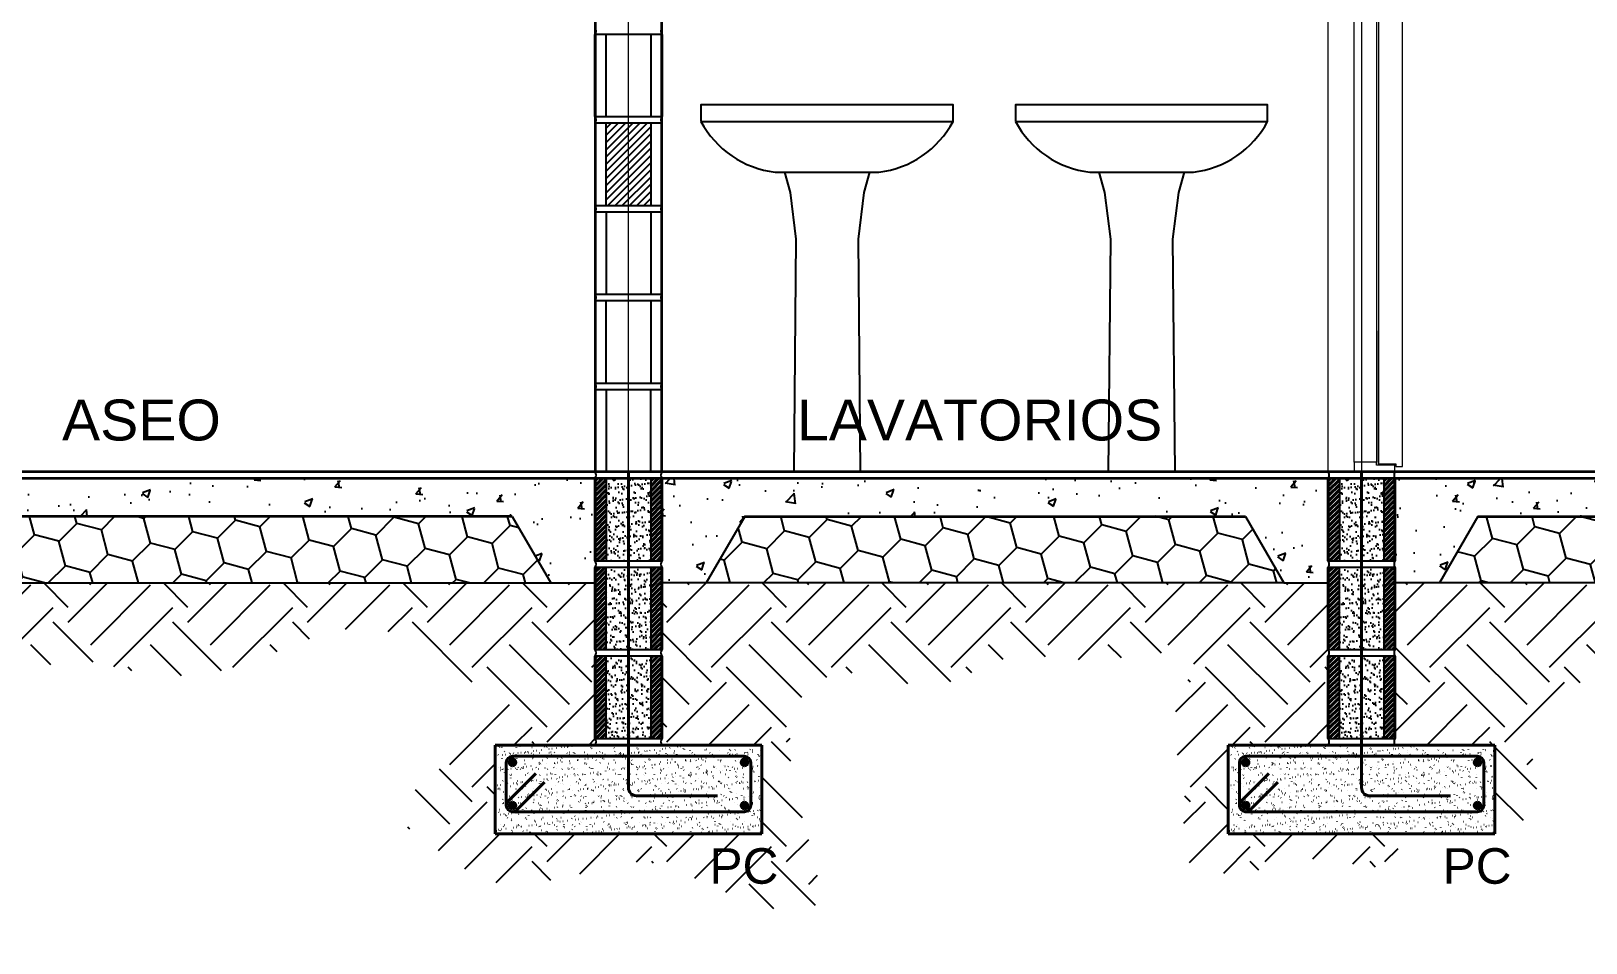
# Model space of a CAD drawing. Header units: inches. Extents: x -6 to 158, y 10 to 161.
# Drawn here: x 29.129 to 32.628, y 31.202 to 33.255 of the extents above; entities that cross this region are included whole.
import ezdxf

# ---------------------------------------------------------------- set-up
doc = ezdxf.new("R2010")
doc.units = ezdxf.units.IN
doc.header["$MEASUREMENT"] = 0
doc.linetypes.add('DASHED2', pattern=[9.525, 6.35, -3.175])
doc.linetypes.add('Grid Line', pattern=[22.225, 12.7, -3.175, 3.175, -3.175])
for name, color, linetype in [('10 HATCH 2', 9, 'Continuous'), ('2', 2, 'Continuous'), ('4 Paredes', 5, 'Continuous'), ('5 Muebles', 1, 'Continuous'), ('Bloques', 9, 'Continuous'), ('Hatch', 1, 'Continuous'), ('L2', 2, 'Continuous'), ('Paredes', 5, 'Continuous'), ('Proy', 1, 'DASHED2'), ('TEXTO', 2, 'Continuous')]:
    doc.layers.add(name, color=color, linetype=linetype)
for name, color, linetype, lineweight in [('A-DOOR', 2, 'Continuous', 9), ('A-DOOR-FRAM', 2, 'Continuous', 18), ('A-FLOR', 5, 'Continuous', 9), ('A-WALL', 5, 'Continuous', 9), ('S-GRID', 1, 'Continuous', 9)]:
    doc.layers.add(name, color=color, linetype=linetype, lineweight=lineweight)
doc.styles.add('style1', font='micross.ttf')
pattern_1 = [(50, (-3149.96684, -1566.30365), (0.182184669, -0.0159390855), [0.01905, -0.20955]), (355, (-3149.96684, -1566.30365), (-0.035243421, 0.191056845), [0.01524, -0.167640584]), (100.4514447, (-3149.95166, -1566.30498), (0.146941247, 0.175117752), [0.016190009, -0.178090245]), (46.1842, (-3149.96684, -1566.25285), (0.271079041, -0.042042328), [0.028575, -0.314325]), (96.635558, (-3149.94425, -1566.25636), (0.237404134, 0.247426125), [0.024285023, -0.267135608]), (351.184151, (-3149.96684, -1566.25285), (0.237404134, 0.247426125), [0.022859967, -0.251459732]), (21, (-3149.94144, -1566.26555), (0.151614391, -0.102265198), [0.01905, -0.20955]), (326, (-3149.94144, -1566.26555), (0.061802028, 0.184187966), [0.01524, -0.16764]), (71.451445, (-3149.9288, -1566.27407), (0.213416419, 0.081922769), [0.016190009, -0.178089938]), (37.5, (-3149.96684, -1566.30365), (0.0030886033, 0.0845550389), [0, -0.165608, 0, -0.17018, 0, -0.168275]), (7.5, (-3149.96684, -1566.30365), (0.0668196625, 0.1001805748), [0, -0.097028, 0, -0.161798, 0, -0.064135]), (327.5, (-3150.02348, -1566.30365), (0.1355905952, -0.005728744), [0, -0.0635, 0, -0.19812, 0, -0.26289]), (317.5, (-3150.04888, -1566.30365), (0.1481291814, 0.025426491), [0, -0.08255, 0, -0.131572, 0, -0.18669])]
pattern_2 = [(45, (-3149.96684, -1566.30365), (0, 0.269407684), [0.1905, -0.1905]), (45, (-3150.01735, -1566.25314), (0, 0.269407684), [0.1905, -0.1905]), (45, (-3150.06787, -1566.20262), (0, 0.269407684), [0.1905, -0.1905]), (135, (-3150.06787, -1566.16895), (-0.269407684, 0), [0.1905, -0.1905]), (135, (-3150.01735, -1566.11843), (-0.269407684, 0), [0.1905, -0.1905]), (135, (-3149.96684, -1566.06792), (-0.269407684, 0), [0.1905, -0.1905])]
pattern_3 = [(45, (-3149.96684, -1566.303653), (0.0256196443, 0.09561381336), [0.05715, -0.1143]), (165, (-3149.96684, -1566.303653), (-0.09561381346, -0.0256196439), [0.05715, -0.1143]), (105, (-3149.96684, -1566.303653), (-0.0699941692, 0.06999416946), [-0.1143, 0.05715])]
pattern_4 = [(45, (29.716504, 28.686597), (-0.005702816, 0.005702816), [])]
pattern_5 = [(45, (31.366504, 28.686597), (-0.005702816, 0.005702816), [])]

# ---------------------------------------------------------------- blocks, each defined once
blk = doc.blocks.new('Doors_Door-sets_JELD-WEN_Interior_HP_FS12_FCore_Single_1_0 - 690 x 2090 mm - M7 x M21-367987-Section 1')
at = {"layer": 'A-DOOR', "lineweight": 18}
for p, q in [((-2242.1, 2100), (-2242.1, 2090)), ((-2150.1, 2100), (-2242.1, 2100)), ((-2150.1, 2090), (-2150.1, 2100)), ((-2242.1, 2090), (-2150.1, 2090)), ((-2187.1, 2058), (-2187.1, 18)), ((-2148.1, 2058), (-2187.1, 2058)), ((-2133.1, 2064), (-2148.1, 2064)), ((-2148.1, 2064), (-2148.1, 2058)), ((-2133.1, 12), (-2133.1, 2064)), ((-2187.1, 318), (-2187.9, 318)), ((-2187.9, 318), (-2187.9, 18)), ((-2187.1, 18), (-2187.1, 318)), ((-2191.6, 22), (-2242.1, 22)), ((-2242.1, 22), (-2242.1, 0)), ((-2242.1, 0), (-2150.1, 0)), ((-2191.6, 15), (-2191.6, 22)), ((-2150.1, 15), (-2191.6, 15)), ((-2187.9, 18), (-2187.1, 18)), ((-2187.1, 18), (-2148.1, 18)), ((-2150.1, 0), (-2150.1, 15)), ((-2148.1, 18), (-2148.1, 12)), ((-2148.1, 12), (-2133.1, 12))]:
    blk.add_line(p, q, dxfattribs=at)
at = {"layer": 'A-DOOR-FRAM', "lineweight": 18}
for p, q in [((-2150.1, 2090), (-2242.1, 2090)), ((-2242.1, 2090), (-2242.1, 2048)), ((-2150.1, 2060), (-2150.1, 2090)), ((-2242.1, 2048), (-2191.6, 2048)), ((-2191.6, 2048), (-2191.6, 2060)), ((-2191.6, 2060), (-2150.1, 2060))]:
    blk.add_line(p, q, dxfattribs=at)
at = {"layer": 'A-DOOR-FRAM'}
for p, q in [((-2242.1, 22), (-2242.1, 2048)), ((-2191.6, 2048), (-2191.6, 22)), ((-2150.1, 2060), (-2150.1, 2058)), ((-2150.1, 18), (-2150.1, 15))]:
    blk.add_line(p, q, dxfattribs=at)
blk = doc.blocks.new('LAVATORIO')
at = {"layer": '2', "color": 251}
for p, q in [((3180.7703, 1599.2409), (3181.0035, 1599.2409)), ((3180.7909, 1599.2409), (3180.8037, 1599.195)), ((3180.9829, 1599.2409), (3180.97, 1599.195)), ((3180.812, 1598.5662), (3180.9618, 1598.5662))]:
    blk.add_line(p, q, dxfattribs=at)
blk.add_lwpolyline([(3180.6031, 1599.3554), (3181.1707, 1599.3554), (3181.1707, 1599.393), (3180.6031, 1599.393)], close=True, dxfattribs=at)
for points in [[(3180.8037, 1599.195), (3180.817, 1599.0903), (3180.812, 1598.5662)], [(3180.97, 1599.195), (3180.9568, 1599.0903), (3180.9618, 1598.5662)]]:
    blk.add_lwpolyline(points, dxfattribs=at)
for centre, start, end in [((3180.7961, 1599.458), 207.9862, 263.2177), ((3180.9777, 1599.458), 276.7823, 332.0138)]:
    blk.add_arc(centre, 0.2185, start, end, dxfattribs=at)

msp = doc.modelspace()

# ---------------------------------------------------------------- hatches: boundary and pattern name
at = {"layer": '10 HATCH 2'}
h = msp.add_hatch(dxfattribs=at)
h.set_pattern_fill('ANSI31', color=251, scale=0.0036)
h.set_pattern_definition([(45, (-3109.066727, -1566.303653), (-0.00808223051, 0.00808223051), [])])
h.paths.add_polyline_path([(30.5233, 33.0475), (30.4731, 33.0475), (30.4731, 32.8625), (30.5233, 32.8625)])
h.paths.add_polyline_path([(30.4731, 33.0475), (30.4233, 33.0475), (30.4233, 32.8625), (30.4731, 32.8625)])
at = {"layer": '4 Paredes', "lineweight": 40}
for points in [[(30.2123, 31.601), (30.2142, 31.6013), (30.2161, 31.602), (30.2176, 31.6032), (30.2188, 31.6048), (30.2196, 31.6066), (30.2198, 31.6085), (30.2196, 31.6105), (30.2188, 31.6123), (30.2176, 31.6138), (30.2161, 31.615), (30.2142, 31.6158), (30.2123, 31.616), (30.2104, 31.6158), (30.2086, 31.615), (30.207, 31.6138), (30.2058, 31.6123), (30.2051, 31.6105), (30.2048, 31.6085), (30.2051, 31.6066), (30.2058, 31.6048), (30.207, 31.6032), (30.2086, 31.602), (30.2104, 31.6013)], [(30.7343, 31.601), (30.7362, 31.6013), (30.7381, 31.602), (30.7396, 31.6032), (30.7408, 31.6048), (30.7416, 31.6066), (30.7418, 31.6085), (30.7416, 31.6105), (30.7408, 31.6123), (30.7396, 31.6138), (30.7381, 31.615), (30.7362, 31.6158), (30.7343, 31.616), (30.7324, 31.6158), (30.7306, 31.615), (30.729, 31.6138), (30.7278, 31.6123), (30.7271, 31.6105), (30.7268, 31.6085), (30.7271, 31.6066), (30.7278, 31.6048), (30.729, 31.6032), (30.7306, 31.602), (30.7324, 31.6013)], [(31.8623, 31.601), (31.8642, 31.6013), (31.8661, 31.602), (31.8676, 31.6032), (31.8688, 31.6048), (31.8696, 31.6066), (31.8698, 31.6085), (31.8696, 31.6105), (31.8688, 31.6123), (31.8676, 31.6138), (31.8661, 31.615), (31.8642, 31.6158), (31.8623, 31.616), (31.8604, 31.6158), (31.8586, 31.615), (31.857, 31.6138), (31.8558, 31.6123), (31.8551, 31.6105), (31.8548, 31.6085), (31.8551, 31.6066), (31.8558, 31.6048), (31.857, 31.6032), (31.8586, 31.602), (31.8604, 31.6013)], [(32.3843, 31.601), (32.3862, 31.6013), (32.3881, 31.602), (32.3896, 31.6032), (32.3908, 31.6048), (32.3916, 31.6066), (32.3918, 31.6085), (32.3916, 31.6105), (32.3908, 31.6123), (32.3896, 31.6138), (32.3881, 31.615), (32.3862, 31.6158), (32.3843, 31.616), (32.3824, 31.6158), (32.3806, 31.615), (32.379, 31.6138), (32.3778, 31.6123), (32.3771, 31.6105), (32.3768, 31.6085), (32.3771, 31.6066), (32.3778, 31.6048), (32.379, 31.6032), (32.3806, 31.602), (32.3824, 31.6013)], [(30.2123, 31.504), (30.2142, 31.5043), (30.2161, 31.505), (30.2176, 31.5062), (30.2188, 31.5078), (30.2196, 31.5096), (30.2198, 31.5115), (30.2196, 31.5135), (30.2188, 31.5153), (30.2176, 31.5168), (30.2161, 31.518), (30.2142, 31.5188), (30.2123, 31.519), (30.2104, 31.5188), (30.2086, 31.518), (30.207, 31.5168), (30.2058, 31.5153), (30.2051, 31.5135), (30.2048, 31.5115), (30.2051, 31.5096), (30.2058, 31.5078), (30.207, 31.5062), (30.2086, 31.505), (30.2104, 31.5043)], [(30.7343, 31.504), (30.7362, 31.5043), (30.7381, 31.505), (30.7396, 31.5062), (30.7408, 31.5078), (30.7416, 31.5096), (30.7418, 31.5115), (30.7416, 31.5135), (30.7408, 31.5153), (30.7396, 31.5168), (30.7381, 31.518), (30.7362, 31.5188), (30.7343, 31.519), (30.7324, 31.5188), (30.7306, 31.518), (30.729, 31.5168), (30.7278, 31.5153), (30.7271, 31.5135), (30.7268, 31.5115), (30.7271, 31.5096), (30.7278, 31.5078), (30.729, 31.5062), (30.7306, 31.505), (30.7324, 31.5043)], [(31.8623, 31.504), (31.8642, 31.5043), (31.8661, 31.505), (31.8676, 31.5062), (31.8688, 31.5078), (31.8696, 31.5096), (31.8698, 31.5115), (31.8696, 31.5135), (31.8688, 31.5153), (31.8676, 31.5168), (31.8661, 31.518), (31.8642, 31.5188), (31.8623, 31.519), (31.8604, 31.5188), (31.8586, 31.518), (31.857, 31.5168), (31.8558, 31.5153), (31.8551, 31.5135), (31.8548, 31.5115), (31.8551, 31.5096), (31.8558, 31.5078), (31.857, 31.5062), (31.8586, 31.505), (31.8604, 31.5043)], [(32.3843, 31.504), (32.3862, 31.5043), (32.3881, 31.505), (32.3896, 31.5062), (32.3908, 31.5078), (32.3916, 31.5096), (32.3918, 31.5115), (32.3916, 31.5135), (32.3908, 31.5153), (32.3896, 31.5168), (32.3881, 31.518), (32.3862, 31.5188), (32.3843, 31.519), (32.3824, 31.5188), (32.3806, 31.518), (32.379, 31.5168), (32.3778, 31.5153), (32.3771, 31.5135), (32.3768, 31.5115), (32.3771, 31.5096), (32.3778, 31.5078), (32.379, 31.5062), (32.3806, 31.505), (32.3824, 31.5043)]]:
    msp.add_hatch(color=256, dxfattribs=at).paths.add_polyline_path(points, flags=0)
at = {"layer": '5 Muebles', "lineweight": 40}
h = msp.add_hatch(dxfattribs=at)
h.set_pattern_fill('FP1_5', color=251, scale=0.001, style=0, pattern_type=2)
h.set_pattern_definition([(45, (29.716504, 28.686597), (-0.005702816, 0.005702816), [])])
h.paths.add_polyline_path([(30.4233, 32.0625), (30.4233, 32.2475), (30.3983, 32.2475), (30.3983, 32.0625)], flags=0)
h.paths.add_polyline_path([(30.5233, 32.0625), (30.5483, 32.0625), (30.5483, 32.2475), (30.5233, 32.2475), (30.5233, 32.1337)], flags=0)
at = {"layer": '5 Muebles'}
h = msp.add_hatch(dxfattribs=at)
h.set_pattern_fill('AR-SAND', color=251, scale=0.001, style=0)
h.set_pattern_definition([(37.5, (-3097.217999, -1566.303653), (-0.00070401377, 0.02153418244), [0, -0.01698752, 0, -0.0189992, 0, -0.018161]), (7.5, (-3097.218, -1566.303653), (0.01977902446, 0.03154030443), [0, -0.00916432, 0, -0.01531112, 0, -0.0058674]), (327.5, (-3097.231745, -1566.303653), (0.03480366429, 6.323613e-05), [0, -0.005588, 0, -0.0201168, 0, -0.0262636]), (317.5, (-3097.231745, -1566.303653), (0.0335964839, 0.00980889022), [0, -0.002794, 0, -0.01318768, 0, -0.0150876])])
h.paths.add_polyline_path([(30.4733, 32.2475), (30.4233, 32.2475), (30.4233, 32.0625), (30.4733, 32.0625)])
h.paths.add_polyline_path([(30.5233, 32.2475), (30.4733, 32.2475), (30.4733, 32.0625), (30.5233, 32.0625)])
h.paths.add_polyline_path([(30.5233, 31.6625), (30.5233, 31.8475), (30.4233, 31.8475), (30.4233, 31.6625)])
h.paths.add_polyline_path([(30.5233, 31.8625), (30.5233, 32.0475), (30.4233, 32.0475), (30.4233, 31.8625)])
at = {"layer": '5 Muebles', "lineweight": 40}
h = msp.add_hatch(dxfattribs=at)
h.set_pattern_fill('FP1_5', color=251, scale=0.001, style=0, pattern_type=2)
h.set_pattern_definition([(45, (31.366504, 28.686597), (-0.005702816, 0.005702816), [])])
h.paths.add_polyline_path([(32.0733, 32.0625), (32.0733, 32.2475), (32.0483, 32.2475), (32.0483, 32.0625)], flags=0)
h.paths.add_polyline_path([(32.1733, 32.0625), (32.1983, 32.0625), (32.1983, 32.2475), (32.1733, 32.2475), (32.1733, 32.1337)], flags=0)
at = {"layer": '5 Muebles'}
h = msp.add_hatch(dxfattribs=at)
h.set_pattern_fill('AR-SAND', color=251, scale=0.001, style=0)
h.set_pattern_definition([(37.5, (-3095.567999, -1566.303653), (-0.00070401377, 0.02153418244), [0, -0.01698752, 0, -0.0189992, 0, -0.018161]), (7.5, (-3095.568, -1566.303653), (0.01977902446, 0.03154030443), [0, -0.00916432, 0, -0.01531112, 0, -0.0058674]), (327.5, (-3095.581745, -1566.303653), (0.03480366429, 6.323613e-05), [0, -0.005588, 0, -0.0201168, 0, -0.0262636]), (317.5, (-3095.581745, -1566.303653), (0.0335964839, 0.00980889022), [0, -0.002794, 0, -0.01318768, 0, -0.0150876])])
h.paths.add_polyline_path([(32.1233, 32.2475), (32.0733, 32.2475), (32.0733, 32.0625), (32.1233, 32.0625)])
h.paths.add_polyline_path([(32.1733, 32.2475), (32.1233, 32.2475), (32.1233, 32.0625), (32.1733, 32.0625)])
h.paths.add_polyline_path([(32.1733, 31.6625), (32.1733, 31.8475), (32.0733, 31.8475), (32.0733, 31.6625)])
h.paths.add_polyline_path([(32.1733, 31.8625), (32.1733, 32.0475), (32.0733, 32.0475), (32.0733, 31.8625)])
at = {"layer": '5 Muebles', "lineweight": 40}
h = msp.add_hatch(dxfattribs=at)
h.set_pattern_fill('FP1_5', color=251, scale=0.001, style=0, pattern_type=2)
h.set_pattern_definition(pattern_4)
h.paths.add_polyline_path([(30.5483, 31.8625), (30.5483, 32.0475), (30.5233, 32.0475), (30.5233, 31.8625)], flags=0)
h.paths.add_polyline_path([(30.4233, 31.8625), (30.4233, 32.0475), (30.3983, 32.0475), (30.3983, 31.8625), (30.4133, 31.8625)], flags=0)
h = msp.add_hatch(dxfattribs=at)
h.set_pattern_fill('FP1_5', color=251, scale=0.001, style=0, pattern_type=2)
h.set_pattern_definition(pattern_5)
h.paths.add_polyline_path([(32.1983, 31.8625), (32.1983, 32.0475), (32.1733, 32.0475), (32.1733, 31.8625)], flags=0)
h.paths.add_polyline_path([(32.0733, 31.8625), (32.0733, 32.0475), (32.0483, 32.0475), (32.0483, 31.8625), (32.0633, 31.8625)], flags=0)
h = msp.add_hatch(dxfattribs=at)
h.set_pattern_fill('FP1_5', color=251, scale=0.001, style=0, pattern_type=2)
h.set_pattern_definition(pattern_4)
h.paths.add_polyline_path([(30.5483, 31.6625), (30.5483, 31.8475), (30.5233, 31.8475), (30.5233, 31.6625)], flags=0)
h.paths.add_polyline_path([(30.4233, 31.6625), (30.4233, 31.8475), (30.3983, 31.8475), (30.3983, 31.6625), (30.4133, 31.6625)], flags=0)
h = msp.add_hatch(dxfattribs=at)
h.set_pattern_fill('FP1_5', color=251, scale=0.001, style=0, pattern_type=2)
h.set_pattern_definition(pattern_5)
h.paths.add_polyline_path([(32.1983, 31.6625), (32.1983, 31.8475), (32.1733, 31.8475), (32.1733, 31.6625)], flags=0)
h.paths.add_polyline_path([(32.0733, 31.6625), (32.0733, 31.8475), (32.0483, 31.8475), (32.0483, 31.6625), (32.0633, 31.6625)], flags=0)
at = {"layer": '5 Muebles'}
h = msp.add_hatch(dxfattribs=at)
h.set_pattern_fill('FP1_13', color=251, scale=0.001, style=0, pattern_type=2)
h.set_pattern_definition([(37.5, (29.691504, 28.686597), (-0.00081286, 0.02486176), [0.000671, -0.018942, 0.000671, -0.021265, -0.020968]), (37.5, (29.691504, 28.686597), (-0.00081286, 0.02486176), [-0.041548, 0.000671, -0.020297]), (7.5, (29.691504, 28.686597), (0.02283523, 0.03641513), [0.000671, -0.00991, 0.000671, -0.017007, -0.006774]), (7.5, (29.691504, 28.686597), (0.02283523, 0.03641513), [-0.028258, 0.000671, -0.006104]), (327.5, (29.675633, 28.686597), (0.04018241, 7.352e-05), [0.000671, -0.005781, 0.000671, -0.022555, -0.030323]), (327.5, (29.675633, 28.686597), (0.04018241, 7.352e-05), [-0.029677, 0.000671, -0.029652]), (317.5, (29.675633, 28.686597), (0.03878877, 0.01132503), [0.000671, -0.002555, 0.000671, -0.014555, -0.017419]), (317.5, (29.675633, 28.686597), (0.03878877, 0.01132503), [-0.018452, 0.000671, -0.016749])])
h.paths.add_polyline_path([(30.7571, 31.4475), (30.7733, 31.4475), (30.7733, 31.6475), (30.1733, 31.6475), (30.1733, 31.4475), (30.7465, 31.4475)])
h.paths.add_polyline_path([(30.5936, 31.504), (30.5917, 31.5043), (30.5899, 31.505), (30.5883, 31.5062), (30.5871, 31.5078), (30.5864, 31.5096), (30.5861, 31.5115), (30.5864, 31.5135), (30.5871, 31.5153), (30.5883, 31.5168), (30.5899, 31.518), (30.5917, 31.5188), (30.5936, 31.519), (30.5956, 31.5188), (30.5974, 31.518), (30.5989, 31.5168), (30.6001, 31.5153), (30.6009, 31.5135), (30.6011, 31.5115), (30.6009, 31.5096), (30.6001, 31.5078), (30.5989, 31.5062), (30.5974, 31.505), (30.5956, 31.5043)], flags=16)
h.paths.add_polyline_path([(30.353, 31.504), (30.351, 31.5043), (30.3492, 31.505), (30.3477, 31.5062), (30.3465, 31.5078), (30.3457, 31.5096), (30.3455, 31.5115), (30.3457, 31.5135), (30.3465, 31.5153), (30.3477, 31.5168), (30.3492, 31.518), (30.351, 31.5188), (30.353, 31.519), (30.3549, 31.5188), (30.3567, 31.518), (30.3583, 31.5168), (30.3595, 31.5153), (30.3602, 31.5135), (30.3605, 31.5115), (30.3602, 31.5096), (30.3595, 31.5078), (30.3583, 31.5062), (30.3567, 31.505), (30.3549, 31.5043)], flags=16)
h.paths.add_polyline_path([(30.5936, 31.601), (30.5917, 31.6013), (30.5899, 31.602), (30.5883, 31.6032), (30.5871, 31.6048), (30.5864, 31.6066), (30.5861, 31.6085), (30.5864, 31.6105), (30.5871, 31.6123), (30.5883, 31.6138), (30.5899, 31.615), (30.5917, 31.6158), (30.5936, 31.616), (30.5956, 31.6158), (30.5974, 31.615), (30.5989, 31.6138), (30.6001, 31.6123), (30.6009, 31.6105), (30.6011, 31.6085), (30.6009, 31.6066), (30.6001, 31.6048), (30.5989, 31.6032), (30.5974, 31.602), (30.5956, 31.6013)], flags=16)
h.paths.add_polyline_path([(30.353, 31.601), (30.351, 31.6013), (30.3492, 31.602), (30.3477, 31.6032), (30.3465, 31.6048), (30.3457, 31.6066), (30.3455, 31.6085), (30.3457, 31.6105), (30.3465, 31.6123), (30.3477, 31.6138), (30.3492, 31.615), (30.351, 31.6158), (30.353, 31.616), (30.3549, 31.6158), (30.3567, 31.615), (30.3583, 31.6138), (30.3595, 31.6123), (30.3602, 31.6105), (30.3605, 31.6085), (30.3602, 31.6066), (30.3595, 31.6048), (30.3583, 31.6032), (30.3567, 31.602), (30.3549, 31.6013)], flags=16)
h = msp.add_hatch(dxfattribs=at)
h.set_pattern_fill('FP1_13', color=251, scale=0.001, style=0, pattern_type=2)
h.set_pattern_definition([(37.5, (31.341504, 28.686597), (-0.00081286, 0.02486176), [0.000671, -0.018942, 0.000671, -0.021265, -0.020968]), (37.5, (31.341504, 28.686597), (-0.00081286, 0.02486176), [-0.041548, 0.000671, -0.020297]), (7.5, (31.341504, 28.686597), (0.02283523, 0.03641513), [0.000671, -0.00991, 0.000671, -0.017007, -0.006774]), (7.5, (31.341504, 28.686597), (0.02283523, 0.03641513), [-0.028258, 0.000671, -0.006104]), (327.5, (31.325633, 28.686597), (0.04018241, 7.352e-05), [0.000671, -0.005781, 0.000671, -0.022555, -0.030323]), (327.5, (31.325633, 28.686597), (0.04018241, 7.352e-05), [-0.029677, 0.000671, -0.029652]), (317.5, (31.325633, 28.686597), (0.03878877, 0.01132503), [0.000671, -0.002555, 0.000671, -0.014555, -0.017419]), (317.5, (31.325633, 28.686597), (0.03878877, 0.01132503), [-0.018452, 0.000671, -0.016749])])
h.paths.add_polyline_path([(32.4071, 31.4475), (32.4233, 31.4475), (32.4233, 31.6475), (31.8233, 31.6475), (31.8233, 31.4475), (32.3965, 31.4475)])
h.paths.add_polyline_path([(32.2436, 31.504), (32.2417, 31.5043), (32.2399, 31.505), (32.2383, 31.5062), (32.2371, 31.5078), (32.2364, 31.5096), (32.2361, 31.5115), (32.2364, 31.5135), (32.2371, 31.5153), (32.2383, 31.5168), (32.2399, 31.518), (32.2417, 31.5188), (32.2436, 31.519), (32.2456, 31.5188), (32.2474, 31.518), (32.2489, 31.5168), (32.2501, 31.5153), (32.2509, 31.5135), (32.2511, 31.5115), (32.2509, 31.5096), (32.2501, 31.5078), (32.2489, 31.5062), (32.2474, 31.505), (32.2456, 31.5043)], flags=16)
h.paths.add_polyline_path([(32.003, 31.504), (32.001, 31.5043), (31.9992, 31.505), (31.9977, 31.5062), (31.9965, 31.5078), (31.9957, 31.5096), (31.9955, 31.5115), (31.9957, 31.5135), (31.9965, 31.5153), (31.9977, 31.5168), (31.9992, 31.518), (32.001, 31.5188), (32.003, 31.519), (32.0049, 31.5188), (32.0067, 31.518), (32.0083, 31.5168), (32.0095, 31.5153), (32.0102, 31.5135), (32.0105, 31.5115), (32.0102, 31.5096), (32.0095, 31.5078), (32.0083, 31.5062), (32.0067, 31.505), (32.0049, 31.5043)], flags=16)
h.paths.add_polyline_path([(32.2436, 31.601), (32.2417, 31.6013), (32.2399, 31.602), (32.2383, 31.6032), (32.2371, 31.6048), (32.2364, 31.6066), (32.2361, 31.6085), (32.2364, 31.6105), (32.2371, 31.6123), (32.2383, 31.6138), (32.2399, 31.615), (32.2417, 31.6158), (32.2436, 31.616), (32.2456, 31.6158), (32.2474, 31.615), (32.2489, 31.6138), (32.2501, 31.6123), (32.2509, 31.6105), (32.2511, 31.6085), (32.2509, 31.6066), (32.2501, 31.6048), (32.2489, 31.6032), (32.2474, 31.602), (32.2456, 31.6013)], flags=16)
h.paths.add_polyline_path([(32.003, 31.601), (32.001, 31.6013), (31.9992, 31.602), (31.9977, 31.6032), (31.9965, 31.6048), (31.9957, 31.6066), (31.9955, 31.6085), (31.9957, 31.6105), (31.9965, 31.6123), (31.9977, 31.6138), (31.9992, 31.615), (32.001, 31.6158), (32.003, 31.616), (32.0049, 31.6158), (32.0067, 31.615), (32.0083, 31.6138), (32.0095, 31.6123), (32.0102, 31.6105), (32.0105, 31.6085), (32.0102, 31.6066), (32.0095, 31.6048), (32.0083, 31.6032), (32.0067, 31.602), (32.0049, 31.6013)], flags=16)
at = {"layer": 'Hatch'}
h = msp.add_hatch(dxfattribs=at)
h.set_pattern_fill('AR-CONC', color=251, scale=0.001, style=0)
h.set_pattern_definition(pattern_1)
h.paths.add_polyline_path([(30.3983, 32.2475), (28.594, 32.2475), (28.594, 32.0625, 0.291852), (28.594, 32.0475), (28.594, 32.0125), (28.694, 32.0125), (28.7806, 32.1625), (30.2117, 32.1625), (30.2983, 32.0125), (30.3983, 32.0125), (30.3983, 32.0475, 0.291852), (30.3983, 32.0625)])
h = msp.add_hatch(dxfattribs=at)
h.set_pattern_fill('AR-CONC', color=251, scale=0.001, style=0)
h.set_pattern_definition(pattern_1)
h.paths.add_polyline_path([(32.0483, 32.2475), (30.5483, 32.2475), (30.5483, 32.0625, 0.291852), (30.5483, 32.0475), (30.5483, 32.0125), (30.6483, 32.0125), (30.7349, 32.1625), (31.8617, 32.1625), (31.9483, 32.0125), (32.0483, 32.0125), (32.0483, 32.0475, 0.291852), (32.0483, 32.0625)])
h = msp.add_hatch(dxfattribs=at)
h.set_pattern_fill('AR-CONC', color=251, scale=0.001, style=0)
h.set_pattern_definition(pattern_1)
h.paths.add_polyline_path([(34.4483, 32.2475), (32.1983, 32.2475), (32.1983, 32.0625, 0.291852), (32.1983, 32.0475), (32.1983, 32.0125), (32.2983, 32.0125), (32.3849, 32.1625), (34.2617, 32.1625), (34.3483, 32.0125), (34.4483, 32.0125), (34.4483, 32.0475, 0.291852), (34.4483, 32.0625)])
h = msp.add_hatch(dxfattribs=at)
h.set_pattern_fill('HONEY', color=251, scale=0.018, angle=45, style=0)
h.set_pattern_definition(pattern_3)
h.paths.add_polyline_path([(28.7806, 32.1625), (28.694, 32.0125), (30.2983, 32.0125), (30.2117, 32.1625)])
h = msp.add_hatch(dxfattribs=at)
h.set_pattern_fill('HONEY', color=251, scale=0.018, angle=45, style=0)
h.set_pattern_definition(pattern_3)
h.paths.add_polyline_path([(30.7349, 32.1625), (30.6483, 32.0125), (31.9483, 32.0125), (31.8617, 32.1625)])
h = msp.add_hatch(dxfattribs=at)
h.set_pattern_fill('HONEY', color=251, scale=0.018, angle=45, style=0)
h.set_pattern_definition(pattern_3)
h.paths.add_polyline_path([(32.3849, 32.1625), (32.2983, 32.0125), (34.3483, 32.0125), (34.2617, 32.1625)])
h = msp.add_hatch(dxfattribs=at)
h.set_pattern_fill('EARTH', color=251, scale=0.03, angle=45, style=0)
h.set_pattern_definition(pattern_2)
edge = h.paths.add_edge_path()
edge.add_line((30.3983, 32.0125), (30.2983, 32.0125))
edge.add_line((30.2983, 32.0125), (28.694, 32.0125))
edge.add_line((28.694, 32.0125), (28.594, 32.0125))
edge.add_line((28.594, 32.0125), (28.594, 31.8625))
edge.add_arc((28.6058, 31.855), 0.0139, 147.4601, 212.5399)
edge.add_line((28.594, 31.8475), (28.594, 31.7275))
edge.add_line((28.594, 31.7275), (28.594, 31.6625))
edge.add_arc((28.6058, 31.655), 0.0139, 147.4601, 212.5399)
edge.add_line((28.594, 31.6475), (28.819, 31.6475))
edge.add_line((28.819, 31.6475), (28.819, 31.4475))
edge.add_spline(control_points=[(28.819, 31.4475), (28.8621, 31.4124), (28.9443, 31.3453), (28.9983, 31.542), (28.824, 31.6832), (29.0635, 31.7652), (29.2009, 31.8648), (29.3896, 31.7963), (29.5785, 31.8052), (29.7441, 31.8914), (29.9669, 31.9431), (30.015, 31.7396), (30.2535, 31.8382), (30.0952, 31.6035), (29.8946, 31.4994), (30.0567, 31.4076), (30.1818, 31.3037), (30.3502, 31.3565), (30.526, 31.397), (30.6622, 31.3237), (30.9851, 31.2021), (30.8167, 31.5508), (30.8377, 31.7724), (31.0054, 31.8305), (31.1486, 31.74), (31.34, 31.8789), (31.5003, 31.8118), (31.7936, 31.887), (31.6603, 31.6838), (31.7547, 31.5567), (31.7012, 31.3877), (31.8127, 31.3504), (31.9156, 31.3684), (32.035, 31.4121), (32.2158, 31.3389), (32.2051, 31.4259), (32.2024, 31.4475)], knot_values=[0, 0, 0, 0, 0.128142, 0.244578, 0.433121, 0.588162, 0.806705, 0.950489, 1.151133, 1.350816, 1.548065, 1.681023, 1.822423, 1.996043, 2.201005, 2.333979, 2.416934, 2.700344, 2.78033, 2.948421, 3.185796, 3.477945, 3.704256, 3.763517, 3.978814, 4.130808, 4.377391, 4.568178, 4.659703, 4.919573, 5.014846, 5.091301, 5.21006, 5.33004, 5.500988, 5.557538, 5.557538, 5.557538, 5.557538], degree=3, periodic=0)
edge.add_line((32.2024, 31.4475), (31.8233, 31.4475))
edge.add_line((31.8233, 31.4475), (31.8233, 31.6475))
edge.add_line((31.8233, 31.6475), (32.0483, 31.6475))
edge.add_arc((32.0366, 31.655), 0.0139, 327.4601, 392.5399)
edge.add_line((32.0483, 31.6625), (32.0483, 31.8475))
edge.add_arc((32.0366, 31.855), 0.0139, 327.4601, 392.5399)
edge.add_line((32.0483, 31.8625), (32.0483, 32.0125))
edge.add_line((32.0483, 32.0125), (31.9483, 32.0125))
edge.add_line((31.9483, 32.0125), (30.6483, 32.0125))
edge.add_line((30.6483, 32.0125), (30.5483, 32.0125))
edge.add_line((30.5483, 32.0125), (30.5483, 31.8625))
edge.add_arc((30.5601, 31.855), 0.0139, 147.4601, 212.5399)
edge.add_line((30.5483, 31.8475), (30.5483, 31.7275))
edge.add_line((30.5483, 31.7275), (30.5483, 31.6625))
edge.add_arc((30.5601, 31.655), 0.0139, 147.4601, 212.5399)
edge.add_line((30.5483, 31.6475), (30.7733, 31.6475))
edge.add_line((30.7733, 31.6475), (30.7733, 31.4475))
edge.add_line((30.7733, 31.4475), (30.1733, 31.4475))
edge.add_line((30.1733, 31.4475), (30.1733, 31.6475))
edge.add_line((30.1733, 31.6475), (30.3983, 31.6475))
edge.add_arc((30.3866, 31.655), 0.0139, 327.4601, 392.5399)
edge.add_line((30.3983, 31.6625), (30.3983, 31.8475))
edge.add_arc((30.3866, 31.855), 0.0139, 327.4601, 392.5399)
edge.add_line((30.3983, 31.8625), (30.3983, 32.0125))
h.paths.add_polyline_path([(30.6265, 31.2904), (30.8218, 31.2904), (30.8218, 31.4569), (30.6265, 31.4569)], flags=25)
h = msp.add_hatch(dxfattribs=at)
h.set_pattern_fill('EARTH', color=251, scale=0.03, angle=45, style=0)
h.set_pattern_definition(pattern_2)
edge = h.paths.add_edge_path()
edge.add_arc((34.4366, 31.855), 0.0139, 327.4601, 392.5399)
edge.add_line((34.4483, 31.8625), (34.4483, 32.0125))
edge.add_line((34.4483, 32.0125), (34.3483, 32.0125))
edge.add_line((34.3483, 32.0125), (32.2983, 32.0125))
edge.add_line((32.2983, 32.0125), (32.1983, 32.0125))
edge.add_line((32.1983, 32.0125), (32.1983, 31.8625))
edge.add_arc((32.2101, 31.855), 0.0139, 147.4601, 212.5399)
edge.add_line((32.1983, 31.8475), (32.1983, 31.7275))
edge.add_line((32.1983, 31.7275), (32.1983, 31.6625))
edge.add_arc((32.2101, 31.655), 0.0139, 147.4601, 212.5399)
edge.add_line((32.1983, 31.6475), (32.4233, 31.6475))
edge.add_line((32.4233, 31.6475), (32.4233, 31.4475))
edge.add_spline(control_points=[(32.4233, 31.4475), (32.4688, 31.4661), (32.5398, 31.4951), (32.4939, 31.6102), (32.5567, 31.7717), (32.8735, 31.9384), (33.1859, 31.8104), (33.5008, 31.8314), (33.7128, 31.8245), (33.9063, 31.8781), (34.2002, 31.8752), (34.0328, 31.6962), (33.9776, 31.5006), (34.1586, 31.3832), (34.3132, 31.2753), (34.5121, 31.4055), (34.6953, 31.2165), (35.0445, 31.2671), (34.9257, 31.5857), (34.913, 31.7317), (34.8748, 31.9662), (35.0644, 31.7557), (35.0805, 31.8948), (35.0883, 31.9625)], knot_values=[0, 0, 0, 0, 0.119779, 0.18737, 0.322803, 0.604945, 1.151542, 1.255269, 1.556555, 1.749539, 1.952963, 2.105555, 2.27741, 2.523266, 2.662472, 2.802127, 3.124216, 3.329524, 3.617642, 3.83797, 3.938232, 4.089298, 4.232475, 4.232475, 4.232475, 4.232475], degree=3, periodic=0)
edge.add_line((35.0883, 31.9625), (34.5983, 31.9625))
edge.add_line((34.5983, 31.9625), (34.5983, 31.8625))
edge.add_arc((34.6101, 31.855), 0.0139, 147.4601, 212.5399)
edge.add_line((34.5983, 31.8475), (34.5983, 31.7275))
edge.add_line((34.5983, 31.7275), (34.5983, 31.6625))
edge.add_arc((34.6101, 31.655), 0.0139, 147.4601, 212.5399)
edge.add_line((34.5983, 31.6475), (34.8233, 31.6475))
edge.add_line((34.8233, 31.6475), (34.8233, 31.4475))
edge.add_line((34.8233, 31.4475), (34.2233, 31.4475))
edge.add_line((34.2233, 31.4475), (34.2233, 31.6475))
edge.add_line((34.2233, 31.6475), (34.4483, 31.6475))
edge.add_arc((34.4366, 31.655), 0.0139, 327.4601, 392.5399)
edge.add_line((34.4483, 31.6625), (34.4483, 31.8475))
h.paths.add_polyline_path([(34.6765, 31.2904), (34.8718, 31.2904), (34.8718, 31.4569), (34.6765, 31.4569)], flags=24)

# ---------------------------------------------------------------- linework, layer by layer
for p, q in [((28.694, 32.0125), (30.2983, 32.0125)), ((31.9483, 32.0125), (30.6483, 32.0125)), ((34.3483, 32.0125), (32.2983, 32.0125))]:
    msp.add_line(p, q)
at = {"layer": '4 Paredes', "lineweight": 40}
for p, q in [((30.3983, 33.0625), (30.3983, 33.2475)), ((30.5483, 33.0625), (30.5483, 33.2475)), ((30.3983, 32.0625), (30.3983, 32.2475)), ((30.4733, 32.2625), (30.4733, 31.5515)), ((30.5483, 32.2475), (30.5483, 32.0625)), ((32.0483, 32.0625), (32.0483, 32.2475)), ((32.1233, 32.2625), (32.1233, 31.5515)), ((30.3983, 31.8625), (30.3983, 32.0475)), ((30.5483, 31.8625), (30.5483, 32.0475)), ((32.0483, 31.8625), (32.0483, 32.0475)), ((32.1983, 31.8625), (32.1983, 32.0475)), ((30.3983, 31.6625), (30.3983, 31.8475)), ((30.5483, 31.8475), (30.5483, 31.7275)), ((32.0483, 31.6625), (32.0483, 31.8475)), ((32.1983, 31.8475), (32.1983, 31.7275)), ((30.5483, 31.6625), (30.5483, 31.7275)), ((32.1983, 31.6625), (32.1983, 31.7275)), ((30.1733, 31.6475), (30.1733, 31.4475)), ((30.7733, 31.6475), (30.1733, 31.6475)), ((30.7733, 31.4475), (30.7733, 31.6475)), ((31.8233, 31.6475), (31.8233, 31.4475)), ((32.4233, 31.6475), (31.8233, 31.6475)), ((32.4233, 31.4475), (32.4233, 31.6475)), ((30.1983, 31.5115), (30.1983, 31.6085)), ((30.2123, 31.6225), (30.7343, 31.6225)), ((30.7483, 31.6085), (30.7483, 31.5115)), ((31.8483, 31.5115), (31.8483, 31.6085)), ((31.8623, 31.6225), (32.3843, 31.6225)), ((32.3983, 31.6085), (32.3983, 31.5115)), ((30.2024, 31.5214), (30.2646, 31.5836)), ((30.2222, 31.5016), (30.2844, 31.5638)), ((31.8524, 31.5214), (31.9146, 31.5836)), ((31.8722, 31.5016), (31.9344, 31.5638)), ((30.4913, 31.5335), (30.6733, 31.5335)), ((32.1413, 31.5335), (32.3233, 31.5335)), ((30.7343, 31.4975), (30.2123, 31.4975)), ((32.3843, 31.4975), (31.8623, 31.4975)), ((30.7733, 31.4475), (30.1733, 31.4475)), ((32.4233, 31.4475), (31.8233, 31.4475))]:
    msp.add_line(p, q, dxfattribs=at)
at = {"layer": '4 Paredes', "color": 10, "lineweight": 40}
msp.add_line((32.1983, 32.2475), (32.1983, 32.0625), dxfattribs=at)
at = {"layer": '4 Paredes', "lineweight": 40}
for centre, radius, start, end in [((30.2123, 31.6085), 0.014, 90, 180), ((30.2123, 31.6085), 0.0075, 90, 270), ((30.2123, 31.6085), 0.0075, 90, 270), ((30.2123, 31.6085), 0.0075, 270, 90), ((30.2123, 31.6085), 0.0075, 270, 90), ((30.7343, 31.6085), 0.0075, 90, 270), ((30.7343, 31.6085), 0.0075, 90, 270), ((30.7343, 31.6085), 0.014, 0, 90), ((30.7343, 31.6085), 0.0075, 270, 90), ((30.7343, 31.6085), 0.0075, 270, 90), ((31.8623, 31.6085), 0.014, 90, 180), ((31.8623, 31.6085), 0.0075, 90, 270), ((31.8623, 31.6085), 0.0075, 90, 270), ((31.8623, 31.6085), 0.0075, 270, 90), ((31.8623, 31.6085), 0.0075, 270, 90), ((32.3843, 31.6085), 0.0075, 90, 270), ((32.3843, 31.6085), 0.0075, 90, 270), ((32.3843, 31.6085), 0.014, 0, 90), ((32.3843, 31.6085), 0.0075, 270, 90), ((32.3843, 31.6085), 0.0075, 270, 90), ((30.4913, 31.5515), 0.018, 180, 270), ((32.1413, 31.5515), 0.018, 180, 270), ((30.2123, 31.5115), 0.014, 135, 315), ((30.2123, 31.5115), 0.014, 180, 270), ((30.2123, 31.5115), 0.0075, 90, 270), ((30.2123, 31.5115), 0.0075, 90, 270), ((30.2123, 31.5115), 0.0075, 270, 90), ((30.2123, 31.5115), 0.0075, 270, 90), ((30.7343, 31.5115), 0.0075, 90, 270), ((30.7343, 31.5115), 0.0075, 90, 270), ((30.7343, 31.5115), 0.0075, 270, 90), ((30.7343, 31.5115), 0.0075, 270, 90), ((30.7343, 31.5115), 0.014, 270, 0), ((31.8623, 31.5115), 0.014, 135, 315), ((31.8623, 31.5115), 0.014, 180, 270), ((31.8623, 31.5115), 0.0075, 90, 270), ((31.8623, 31.5115), 0.0075, 90, 270), ((31.8623, 31.5115), 0.0075, 270, 90), ((31.8623, 31.5115), 0.0075, 270, 90), ((32.3843, 31.5115), 0.0075, 90, 270), ((32.3843, 31.5115), 0.0075, 90, 270), ((32.3843, 31.5115), 0.0075, 270, 90), ((32.3843, 31.5115), 0.0075, 270, 90), ((32.3843, 31.5115), 0.014, 270, 0)]:
    msp.add_arc(centre, radius, start, end, dxfattribs=at)
at = {"layer": 'A-FLOR', "lineweight": 35}
for p, q in [((34.5983, 32.2625), (16.2438, 32.2625)), ((34.5983, 32.2475), (16.2438, 32.2475)), ((30.2117, 32.1625), (28.7806, 32.1625)), ((30.7349, 32.1625), (31.8617, 32.1625)), ((32.3849, 32.1625), (34.2617, 32.1625))]:
    msp.add_line(p, q, dxfattribs=at)
at = {"layer": 'A-WALL', "lineweight": 35}
for p, q in [((30.3983, 35.0625), (30.3983, 32.2625)), ((30.5483, 32.2625), (30.5483, 35.0625))]:
    msp.add_line(p, q, dxfattribs=at)
at = {"layer": 'A-WALL'}
msp.add_line((32.0483, 32.2625), (32.0483, 34.3625), dxfattribs=at)
at = {"layer": 'Bloques'}
for p, q in [((30.5483, 33.2475), (30.3983, 33.2475)), ((30.3983, 33.0625), (30.4233, 33.0625)), ((30.4233, 33.0475), (30.3983, 33.0475)), ((30.5233, 33.0475), (30.3983, 33.0475)), ((30.4233, 33.0625), (30.5233, 33.0625)), ((30.5233, 33.0625), (30.5483, 33.0625)), ((30.5483, 33.0475), (30.5233, 33.0475)), ((30.5483, 33.0475), (30.5233, 33.0475)), ((30.3983, 32.8625), (30.5483, 32.8625)), ((30.3983, 32.8625), (30.5483, 32.8625)), ((30.3983, 32.8625), (30.4233, 32.8625)), ((30.3983, 32.8625), (30.4233, 32.8625)), ((30.4133, 32.8625), (30.4233, 32.8625)), ((30.4233, 32.8625), (30.5033, 32.8625)), ((30.4233, 32.8625), (30.5233, 32.8625)), ((30.4233, 32.8625), (30.5233, 32.8625)), ((30.5233, 32.8625), (30.5483, 32.8625)), ((30.5233, 32.8625), (30.5483, 32.8625)), ((30.5483, 32.8475), (30.3983, 32.8475)), ((30.3983, 32.6625), (30.4233, 32.6625)), ((30.4133, 32.6625), (30.5233, 32.6625)), ((30.5233, 32.6625), (30.5483, 32.6625)), ((30.4233, 32.6475), (30.3983, 32.6475)), ((30.5233, 32.6475), (30.4233, 32.6475)), ((30.5483, 32.6475), (30.5233, 32.6475)), ((30.5483, 32.6475), (30.5233, 32.6475)), ((30.5483, 32.6475), (30.5233, 32.6475)), ((30.3983, 32.4625), (30.4233, 32.4625)), ((30.4233, 32.4475), (30.3983, 32.4475)), ((30.5233, 32.4475), (30.3983, 32.4475)), ((30.4233, 32.4625), (30.5233, 32.4625)), ((30.5233, 32.4625), (30.5483, 32.4625)), ((30.5483, 32.4475), (30.5233, 32.4475)), ((30.5483, 32.4475), (30.5233, 32.4475)), ((30.3983, 32.2625), (30.5483, 32.2625)), ((30.3983, 32.2625), (30.5483, 32.2625)), ((30.3983, 32.2625), (30.4233, 32.2625)), ((30.3983, 32.2625), (30.4233, 32.2625)), ((30.5483, 32.2475), (30.3983, 32.2475)), ((30.4133, 32.2625), (30.4233, 32.2625)), ((30.4233, 32.2625), (30.5033, 32.2625)), ((30.4233, 32.2625), (30.5233, 32.2625)), ((30.4233, 32.2625), (30.5233, 32.2625)), ((30.5233, 32.2625), (30.5483, 32.2625)), ((30.5233, 32.2625), (30.5483, 32.2625)), ((32.0483, 32.2625), (32.1983, 32.2625)), ((32.0483, 32.2625), (32.1983, 32.2625)), ((32.0483, 32.2625), (32.0733, 32.2625)), ((32.0483, 32.2625), (32.0733, 32.2625)), ((32.1983, 32.2475), (32.0483, 32.2475)), ((30.3983, 32.0625), (30.4233, 32.0625)), ((30.4133, 32.0625), (30.5233, 32.0625)), ((30.5233, 32.0625), (30.5483, 32.0625)), ((32.0483, 32.0625), (32.0733, 32.0625)), ((30.4233, 32.0475), (30.3983, 32.0475)), ((30.5233, 32.0475), (30.4233, 32.0475)), ((30.5483, 32.0475), (30.5233, 32.0475)), ((30.5483, 32.0475), (30.5233, 32.0475)), ((30.5483, 32.0475), (30.5233, 32.0475)), ((32.0733, 32.0475), (32.0483, 32.0475)), ((32.1733, 32.0475), (32.0733, 32.0475)), ((32.1983, 32.0475), (32.1733, 32.0475)), ((32.1983, 32.0475), (32.1733, 32.0475)), ((32.1983, 32.0475), (32.1733, 32.0475)), ((30.3983, 31.8625), (30.4233, 31.8625)), ((30.4233, 31.8475), (30.3983, 31.8475)), ((30.5233, 31.8475), (30.3983, 31.8475)), ((30.4233, 31.8625), (30.5233, 31.8625)), ((30.5233, 31.8625), (30.5483, 31.8625)), ((30.5483, 31.8475), (30.5233, 31.8475)), ((30.5483, 31.8475), (30.5233, 31.8475)), ((32.0483, 31.8625), (32.0733, 31.8625)), ((32.0733, 31.8475), (32.0483, 31.8475)), ((32.1733, 31.8475), (32.0483, 31.8475)), ((32.0733, 31.8625), (32.1733, 31.8625)), ((32.1733, 31.8625), (32.1983, 31.8625)), ((32.1983, 31.8475), (32.1733, 31.8475)), ((32.1983, 31.8475), (32.1733, 31.8475)), ((30.3983, 31.6625), (30.4233, 31.6625)), ((30.3983, 31.6625), (30.4233, 31.6625)), ((30.4133, 31.6625), (30.4233, 31.6625)), ((30.4233, 31.6625), (30.5033, 31.6625)), ((30.4233, 31.6625), (30.5233, 31.6625)), ((30.4233, 31.6625), (30.5233, 31.6625)), ((30.5233, 31.6625), (30.5483, 31.6625)), ((30.5233, 31.6625), (30.5483, 31.6625)), ((32.0483, 31.6625), (32.0733, 31.6625)), ((32.0483, 31.6625), (32.0733, 31.6625)), ((32.0633, 31.6625), (32.0733, 31.6625)), ((32.0733, 31.6625), (32.1533, 31.6625)), ((32.0733, 31.6625), (32.1733, 31.6625)), ((32.0733, 31.6625), (32.1733, 31.6625)), ((32.1733, 31.6625), (32.1983, 31.6625)), ((32.1733, 31.6625), (32.1983, 31.6625))]:
    msp.add_line(p, q, dxfattribs=at)
at = {"layer": 'Bloques', "color": 10}
for p, q in [((32.0633, 32.2625), (32.0733, 32.2625)), ((32.0733, 32.2625), (32.1533, 32.2625)), ((32.0733, 32.2625), (32.1733, 32.2625)), ((32.0733, 32.2625), (32.1733, 32.2625)), ((32.1733, 32.2625), (32.1983, 32.2625)), ((32.1733, 32.2625), (32.1983, 32.2625)), ((32.0633, 32.0625), (32.1733, 32.0625)), ((32.1733, 32.0625), (32.1983, 32.0625))]:
    msp.add_line(p, q, dxfattribs=at)
at = {"layer": 'Bloques'}
for centre, start, end in [((30.3866, 33.255), 327.4601, 32.5399), ((30.5601, 33.255), 147.46, 212.54), ((30.3866, 33.055), 327.4601, 32.5399), ((30.5601, 33.055), 147.4601, 212.5399), ((30.3866, 32.855), 327.4601, 32.5399), ((30.5601, 32.855), 147.4601, 212.5399), ((30.3866, 32.655), 327.4601, 32.5399), ((30.5601, 32.655), 147.4601, 212.5399), ((30.3866, 32.455), 327.4601, 32.5399), ((30.5601, 32.455), 147.4601, 212.5399), ((30.3866, 32.255), 327.4601, 32.5399), ((30.5601, 32.255), 147.4601, 212.5399), ((32.0366, 32.255), 327.4601, 32.5399), ((30.3866, 32.055), 327.4601, 32.5399), ((30.5601, 32.055), 147.4601, 212.5399), ((32.0366, 32.055), 327.4601, 32.5399), ((32.2101, 32.055), 147.4601, 212.5399), ((30.3866, 31.855), 327.4601, 32.5399), ((30.5601, 31.855), 147.4601, 212.5399), ((32.0366, 31.855), 327.4601, 32.5399), ((32.2101, 31.855), 147.4601, 212.5399), ((30.3866, 31.655), 327.4601, 32.5399), ((30.5601, 31.655), 147.4601, 212.5399), ((32.0366, 31.655), 327.4601, 32.5399), ((32.2101, 31.655), 147.4601, 212.5399)]:
    msp.add_arc(centre, 0.0139, start, end, dxfattribs=at)
at = {"layer": 'Bloques', "color": 10}
msp.add_arc((32.2101, 32.255), 0.0139, 147.4601, 212.5399, dxfattribs=at)
at = {"layer": 'L2', "ltscale": 0.3}
for p, q in [((30.4233, 33.0625), (30.4233, 33.2475)), ((30.5233, 33.2475), (30.5233, 33.0625)), ((30.4233, 32.8625), (30.4233, 33.0475)), ((30.5233, 33.0475), (30.5233, 32.8625)), ((30.4233, 32.8475), (30.4233, 32.6625)), ((30.5233, 32.8475), (30.5233, 32.6625)), ((30.4233, 32.4625), (30.4233, 32.6475)), ((30.5233, 32.6475), (30.5233, 32.4625)), ((30.4233, 32.4475), (30.4233, 32.2625)), ((30.5233, 32.2625), (30.5233, 32.4475)), ((30.4233, 32.2475), (30.4233, 32.0625)), ((30.5233, 32.2475), (30.5233, 32.0625)), ((30.4233, 31.8625), (30.4233, 32.0475)), ((30.5233, 32.0475), (30.5233, 31.8625)), ((32.0733, 31.8625), (32.0733, 32.0475)), ((32.1733, 32.0475), (32.1733, 31.8625)), ((30.4233, 31.6625), (30.4233, 31.8475)), ((30.5233, 31.8475), (30.5233, 31.6625)), ((32.0733, 31.6625), (32.0733, 31.8475)), ((32.1733, 31.8475), (32.1733, 31.6625))]:
    msp.add_line(p, q, dxfattribs=at)
at = {"layer": 'L2', "color": 10, "ltscale": 0.3}
for p, q in [((32.0733, 32.2475), (32.0733, 32.0625)), ((32.1733, 32.2475), (32.1733, 32.0625))]:
    msp.add_line(p, q, dxfattribs=at)
at = {"layer": 'Paredes'}
for p, q in [((30.2117, 32.1625), (30.2983, 32.0125)), ((30.7349, 32.1625), (30.6483, 32.0125)), ((31.8617, 32.1625), (31.9483, 32.0125)), ((32.3849, 32.1625), (32.2983, 32.0125)), ((30.2983, 32.0125), (30.3983, 32.0125)), ((30.6483, 32.0125), (30.5483, 32.0125)), ((31.9483, 32.0125), (32.0483, 32.0125)), ((32.2983, 32.0125), (32.1983, 32.0125))]:
    msp.add_line(p, q, dxfattribs=at)
at = {"layer": 'Proy', "ltscale": 0.75}
msp.add_line((15.9505, 32.2625), (39.9337, 32.2625), dxfattribs=at)
at = {"layer": 'S-GRID', "linetype": 'Grid Line'}
for p, q in [((30.4733, 32.2625), (30.4733, 35.0625)), ((32.1233, 35.0625), (32.1233, 32.2625))]:
    msp.add_line(p, q, dxfattribs=at)

# ---------------------------------------------------------------- block references
for p in [(-3149.9668, -1566.3037), (-3149.2589, -1566.3037)]:
    msp.add_blockref('LAVATORIO', p)
at = {"layer": 'A-DOOR', "color": 10, "xscale": 0.000999999999999, "yscale": 0.000999999999999, "zscale": 0.000999999999999}
msp.add_blockref('Doors_Door-sets_JELD-WEN_Interior_HP_FS12_FCore_Single_1_0 - 690 x 2090 mm - M7 x M21-367987-Section 1', (34.3484, 32.2625), dxfattribs=at)

# ---------------------------------------------------------------- texts
at = {"layer": 'TEXTO', "style": 'style1'}
for s, p in [('ASEO', (29.1984, 32.3333)), ('LAVATORIOS', (30.8525, 32.3333))]:
    msp.add_text(s, height=0.09211, dxfattribs=at).set_placement(p)
at = {"layer": 'TEXTO', "char_height": 0.08, "attachment_point": 1, "style": 'style1'}
for insert in [(30.6555, 31.4153), (32.3055, 31.4153)]:
    msp.add_mtext('PC', dxfattribs=dict(at, insert=insert))

doc.saveas('drawing.dxf')
